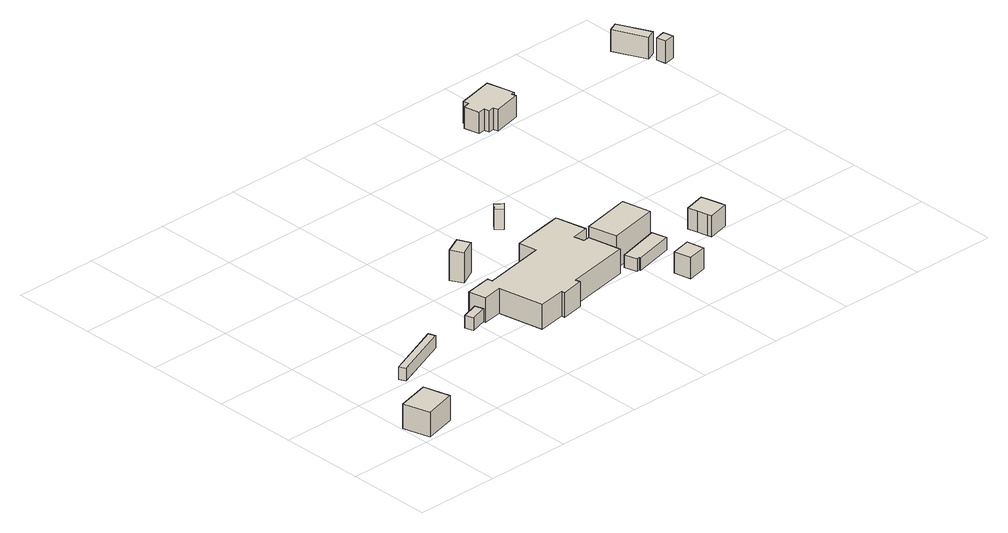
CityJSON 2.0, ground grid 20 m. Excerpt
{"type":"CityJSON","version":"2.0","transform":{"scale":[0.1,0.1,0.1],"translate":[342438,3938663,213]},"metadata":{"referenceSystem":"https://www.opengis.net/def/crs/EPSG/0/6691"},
"CityObjects":{
"building1":{"type":"Building","attributes":{"usage":"422","measuredHeight":6.5,"storeysAboveGround":1,"BuildingIDAttribute.prefecture":"14","BuildingIDAttribute.city":"14151","BuildingDetailAttribute.totalFloorArea":41.25,"BuildingDetailAttribute.buildingFootprintArea":41.25,"BuildingDetailAttribute.buildingStructureType":"601","BuildingDetailAttribute.buildingStructureOrgType":"1","BuildingDetailAttribute.orgUsage":"138","BuildingDetailAttribute.surveyYear":2015,"BuildingLandSlideRiskAttribute.description":"1","BuildingLandSlideRiskAttribute.areaType":"1"},"geometry":[{"type":"Solid","lod":"1","boundaries":[[[[0,1,2,3]],[[2,4,5,3]],[[1,6,4,2]],[[0,7,6,1]],[[3,5,7,0]],[[4,6,7,5]]]]}]},
"building2":{"type":"Building","attributes":{"usage":"422","storeysAboveGround":1,"BuildingIDAttribute.prefecture":"14","BuildingIDAttribute.city":"14151","BuildingDetailAttribute.totalFloorArea":19.85,"BuildingDetailAttribute.buildingFootprintArea":19.85,"BuildingDetailAttribute.buildingStructureType":"601","BuildingDetailAttribute.buildingStructureOrgType":"1","BuildingDetailAttribute.orgUsage":"138","BuildingDetailAttribute.surveyYear":2015,"BuildingLandSlideRiskAttribute.description":"1","BuildingLandSlideRiskAttribute.areaType":"1"},"geometry":[{"type":"Solid","lod":"1","boundaries":[[[[8,9,10,11]],[[10,12,13,11]],[[9,14,12,10]],[[8,15,14,9]],[[11,13,15,8]],[[12,14,15,13]]]]}]},
"building3":{"type":"Building","attributes":{"BuildingIDAttribute.prefecture":"14","BuildingIDAttribute.city":"14151","BuildingDetailAttribute.surveyYear":2015,"BuildingLandSlideRiskAttribute.description":"1","BuildingLandSlideRiskAttribute.areaType":"1"},"geometry":[{"type":"Solid","lod":"1","boundaries":[[[[16,17,18,19]],[[18,20,21,19]],[[17,22,20,18]],[[16,23,22,17]],[[19,21,23,16]],[[20,22,23,21]]]]}]},
"building4":{"type":"Building","attributes":{"measuredHeight":8,"BuildingIDAttribute.prefecture":"14","BuildingIDAttribute.city":"14151","BuildingDetailAttribute.surveyYear":2015,"BuildingLandSlideRiskAttribute.description":"1","BuildingLandSlideRiskAttribute.areaType":"1"},"geometry":[{"type":"Solid","lod":"1","boundaries":[[[[24,25,26,27]],[[26,28,29,27]],[[25,30,28,26]],[[24,31,30,25]],[[27,29,31,24]],[[28,30,31,29]]]]}]},
"building5":{"type":"Building","attributes":{"usage":"422","measuredHeight":10.4,"storeysAboveGround":1,"BuildingIDAttribute.prefecture":"14","BuildingIDAttribute.city":"14151","BuildingDetailAttribute.totalFloorArea":371.12,"BuildingDetailAttribute.buildingFootprintArea":371.12,"BuildingDetailAttribute.buildingStructureType":"601","BuildingDetailAttribute.buildingStructureOrgType":"1","BuildingDetailAttribute.orgUsage":"138","BuildingDetailAttribute.surveyYear":2015,"BuildingLandSlideRiskAttribute.description":"1","BuildingLandSlideRiskAttribute.areaType":"1"},"geometry":[{"type":"Solid","lod":"1","boundaries":[[[[32,33,34,35,36,37,38,39,40,41,42,43,44,45,46,47,48,49,50,51]],[[50,52,53,51]],[[49,54,52,50]],[[48,55,54,49]],[[47,56,55,48]],[[46,57,56,47]],[[45,58,57,46]],[[44,59,58,45]],[[43,60,59,44]],[[42,61,60,43]],[[41,62,61,42]],[[40,63,62,41]],[[39,64,63,40]],[[38,65,64,39]],[[37,66,65,38]],[[36,67,66,37]],[[35,68,67,36]],[[34,69,68,35]],[[33,70,69,34]],[[32,71,70,33]],[[51,53,71,32]],[[52,54,55,56,57,58,59,60,61,62,63,64,65,66,67,68,69,70,71,53]]]]}]},
"building6":{"type":"Building","attributes":{"measuredHeight":5.2,"BuildingIDAttribute.prefecture":"14","BuildingIDAttribute.city":"14151","BuildingDetailAttribute.surveyYear":2015,"BuildingLandSlideRiskAttribute.description":"1","BuildingLandSlideRiskAttribute.areaType":"1"},"geometry":[{"type":"Solid","lod":"1","boundaries":[[[[72,73,74,75]],[[74,76,77,75]],[[73,78,76,74]],[[72,79,78,73]],[[75,77,79,72]],[[76,78,79,77]]]]}]},
"building7":{"type":"Building","attributes":{"usage":"422","measuredHeight":8.8,"storeysAboveGround":1,"BuildingIDAttribute.prefecture":"14","BuildingIDAttribute.city":"14151","BuildingDetailAttribute.totalFloorArea":70.84,"BuildingDetailAttribute.buildingFootprintArea":70.84,"BuildingDetailAttribute.buildingStructureType":"601","BuildingDetailAttribute.buildingStructureOrgType":"1","BuildingDetailAttribute.orgUsage":"138","BuildingDetailAttribute.surveyYear":2015,"BuildingLandSlideRiskAttribute.description":"1","BuildingLandSlideRiskAttribute.areaType":"1"},"geometry":[{"type":"Solid","lod":"1","boundaries":[[[[80,81,82,83]],[[82,84,85,83]],[[81,86,84,82]],[[80,87,86,81]],[[83,85,87,80]],[[84,86,87,85]]]]}]},
"building8":{"type":"Building","attributes":{"usage":"422","storeysAboveGround":1,"BuildingIDAttribute.prefecture":"14","BuildingIDAttribute.city":"14151","BuildingDetailAttribute.totalFloorArea":31.49,"BuildingDetailAttribute.buildingFootprintArea":31.49,"BuildingDetailAttribute.buildingStructureType":"601","BuildingDetailAttribute.buildingStructureOrgType":"1","BuildingDetailAttribute.orgUsage":"138","BuildingDetailAttribute.surveyYear":2015,"BuildingLandSlideRiskAttribute.description":"1","BuildingLandSlideRiskAttribute.areaType":"1"},"geometry":[{"type":"Solid","lod":"1","boundaries":[[[[88,89,90,91,92,93]],[[92,94,95,93]],[[91,96,94,92]],[[90,97,96,91]],[[89,98,97,90]],[[88,99,98,89]],[[93,95,99,88]],[[94,96,97,98,99,95]]]]}]},
"building9":{"type":"Building","attributes":{"measuredHeight":5.9,"BuildingIDAttribute.prefecture":"14","BuildingIDAttribute.city":"14151","BuildingDetailAttribute.surveyYear":2015,"BuildingLandSlideRiskAttribute.description":"1","BuildingLandSlideRiskAttribute.areaType":"1"},"geometry":[{"type":"Solid","lod":"1","boundaries":[[[[100,101,102,103]],[[102,104,105,103]],[[101,106,104,102]],[[100,107,106,101]],[[103,105,107,100]],[[104,106,107,105]]]]}]},
"building10":{"type":"Building","attributes":{"usage":"422","measuredHeight":6.2,"storeysAboveGround":1,"BuildingIDAttribute.prefecture":"14","BuildingIDAttribute.city":"14151","BuildingDetailAttribute.totalFloorArea":25.86,"BuildingDetailAttribute.buildingFootprintArea":25.86,"BuildingDetailAttribute.buildingStructureType":"601","BuildingDetailAttribute.buildingStructureOrgType":"1","BuildingDetailAttribute.orgUsage":"138","BuildingDetailAttribute.surveyYear":2015},"geometry":[{"type":"Solid","lod":"1","boundaries":[[[[108,109,110,111,112,113,114,115]],[[114,116,117,115]],[[113,118,116,114]],[[112,119,118,113]],[[111,120,119,112]],[[110,121,120,111]],[[109,122,121,110]],[[108,123,122,109]],[[115,117,123,108]],[[116,118,119,120,121,122,123,117]]]]}]},
"building11":{"type":"Building","attributes":{"usage":"422","measuredHeight":5.7,"storeysAboveGround":1,"BuildingIDAttribute.prefecture":"14","BuildingIDAttribute.city":"14151","BuildingDetailAttribute.totalFloorArea":73.1,"BuildingDetailAttribute.buildingFootprintArea":73.1,"BuildingDetailAttribute.buildingStructureType":"610","BuildingDetailAttribute.buildingStructureOrgType":"2","BuildingDetailAttribute.orgUsage":"138","BuildingDetailAttribute.surveyYear":2015,"BuildingLandSlideRiskAttribute.description":"1","BuildingLandSlideRiskAttribute.areaType":"1"},"geometry":[{"type":"Solid","lod":"1","boundaries":[[[[124,125,126,127,128,129,130,131,132,133,134,135]],[[134,136,137,135]],[[133,138,136,134]],[[132,139,138,133]],[[131,140,139,132]],[[130,141,140,131]],[[129,142,141,130]],[[128,143,142,129]],[[127,144,143,128]],[[126,145,144,127]],[[125,146,145,126]],[[124,147,146,125]],[[135,137,147,124]],[[136,138,139,140,141,142,143,144,145,146,147,137]]]]}]},
"building12":{"type":"Building","attributes":{"measuredHeight":5.6,"BuildingIDAttribute.prefecture":"14","BuildingIDAttribute.city":"14151","BuildingDetailAttribute.surveyYear":2015,"BuildingLandSlideRiskAttribute.description":"1","BuildingLandSlideRiskAttribute.areaType":"1"},"geometry":[{"type":"Solid","lod":"1","boundaries":[[[[148,149,150,151]],[[150,152,153,151]],[[149,154,152,150]],[[148,155,154,149]],[[151,153,155,148]],[[152,154,155,153]]]]}]},
"building13":{"type":"Building","attributes":{"measuredHeight":6.9,"BuildingIDAttribute.prefecture":"14","BuildingIDAttribute.city":"14151","BuildingDetailAttribute.surveyYear":2015,"BuildingLandSlideRiskAttribute.description":"1","BuildingLandSlideRiskAttribute.areaType":"1"},"geometry":[{"type":"Solid","lod":"1","boundaries":[[[[156,157,158,159]],[[158,160,161,159]],[[157,162,160,158]],[[156,163,162,157]],[[159,161,163,156]],[[160,162,163,161]]]]}]}
},
"vertices":[
[77,88,12],[93,25,12],[17,5,12],[0,68,12],[17,5,71],[0,68,71],[93,25,71],[77,88,71],
[258,265,17],[264,249,17],[130,196,17],[123,211,17],[130,196,47],[123,211,47],[264,249,47],[258,265,47],
[407,283,14],[413,263,14],[372,250,14],[366,270,14],[372,250,44],[366,270,44],[413,263,44],[407,283,44],
[486,399,16],[472,428,16],[512,448,16],[526,419,16],[512,448,88],[526,419,88],[472,428,88],[486,399,88],
[724,292,8],[739,294,8],[754,216,8],[602,188,8],[605,177,8],[551,167,8],[550,175,8],[485,164,8],[465,271,8],[419,263,8],[411,305,8],[474,316,8],[476,304,8],[627,332,8],[619,375,8],[723,393,8],[744,397,8],[745,393,8],[759,323,8],[719,316,8],[759,323,67],[719,316,67],[745,393,67],[744,397,67],[723,393,67],[619,375,67],[627,332,67],[476,304,67],[474,316,67],[411,305,67],[419,263,67],[465,271,67],[485,164,67],[550,175,67],[551,167,67],[605,177,67],[602,188,67],[754,216,67],[739,294,67],[724,292,67],
[692,496,18],[676,510,18],[691,527,18],[707,513,18],[691,527,66],[707,513,66],[676,510,66],[692,496,66],
[867,328,8],[881,260,8],[763,235,8],[748,303,8],[763,235,86],[748,303,86],[881,260,86],[867,328,86],
[889,219,8],[794,196,8],[793,200,8],[785,198,8],[777,228,8],[880,254,8],[777,228,38],[880,254,38],[785,198,38],[793,200,38],[794,196,38],[889,219,38],
[883,152,8],[891,111,8],[845,101,8],[836,141,8],[845,101,59],[836,141,59],[891,111,59],[883,152,59],
[1027,262,9],[1032,243,9],[1038,219,9],[1041,205,9],[991,192,9],[988,203,9],[982,227,9],[977,249,9],[982,227,59],[977,249,59],[988,203,59],[991,192,59],[1041,205,59],[1038,219,59],[1032,243,59],[1027,262,59],
[882,803,57],[879,816,57],[965,836,57],[980,771,57],[971,769,57],[974,758,57],[908,743,57],[905,755,57],[892,752,57],[889,765,57],[873,762,57],[865,799,57],[873,762,108],[865,799,108],[889,765,108],[892,752,108],[905,755,108],[908,743,108],[974,758,108],[971,769,108],[980,771,108],[965,836,108],[879,816,108],[882,803,108],
[1260,765,107],[1295,689,107],[1273,679,107],[1238,755,107],[1273,679,159],[1238,755,159],[1295,689,159],[1260,765,159],
[1307,671,107],[1312,647,107],[1287,642,107],[1282,665,107],[1287,642,160],[1282,665,160],[1312,647,160],[1307,671,160]
]}
